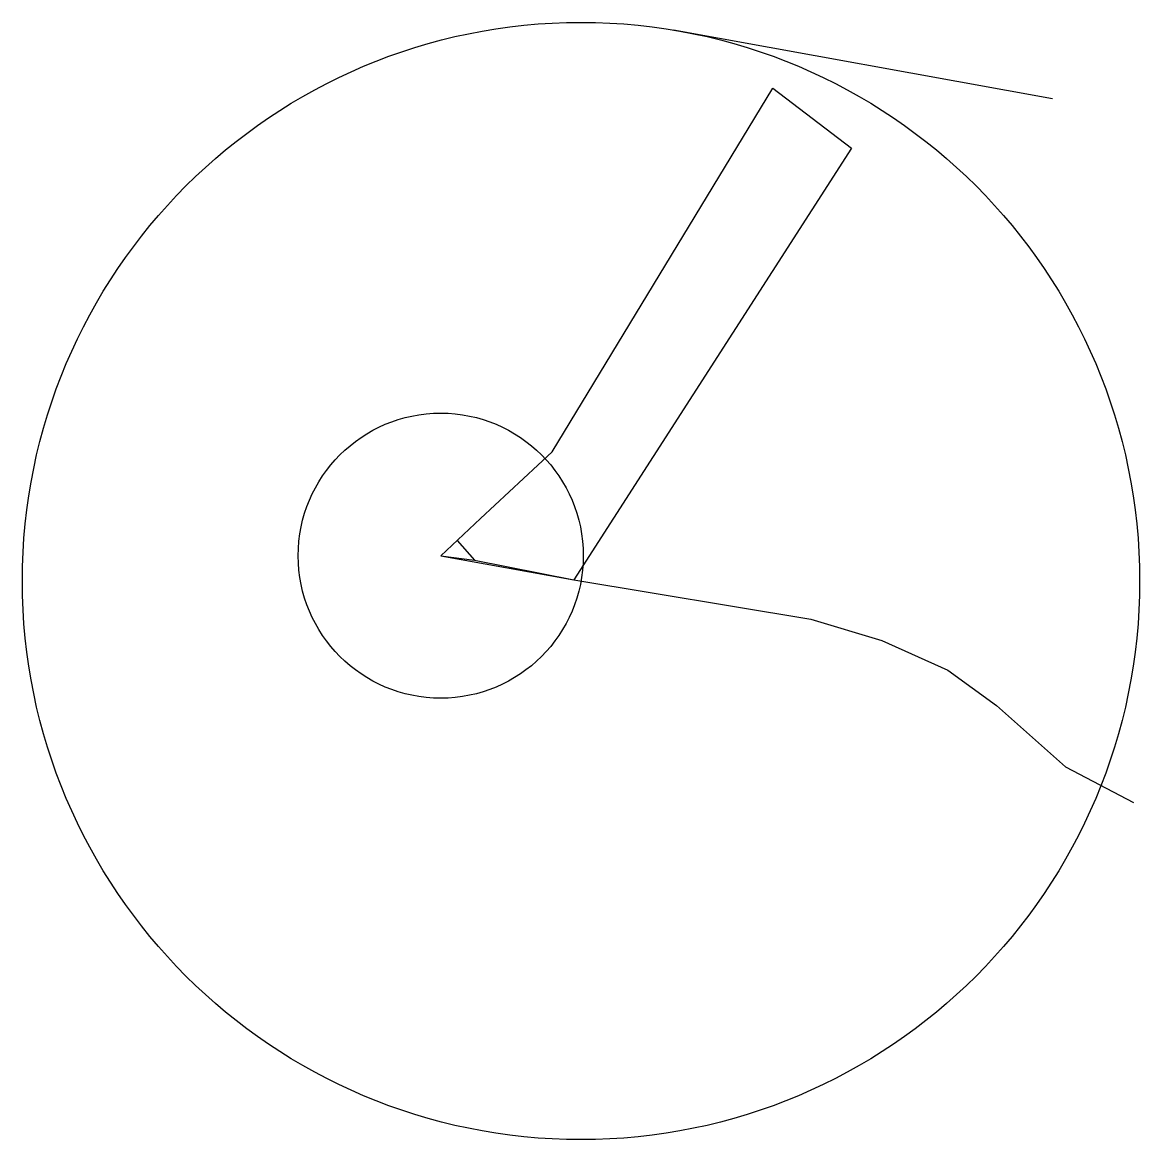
# Model space of a CAD drawing. Extents: x 551034 to 551092, y 1838806.1 to 1838864.1.
import ezdxf

# ---------------------------------------------------------------- set-up
doc = ezdxf.new("R2010")
doc.units = 0
doc.layers.add('Level 10', color=7, linetype='Continuous')
doc.layers.add('Level 31', color=7, linetype='Continuous')

msp = doc.modelspace()

# ---------------------------------------------------------------- linework, layer by layer
at = {"layer": 'Level 10'}
for p, q in [((551087.466, 1838860.131), (551067.802, 1838863.695)), ((551061.5, 1838841.804), (551072.96, 1838860.69)), ((551072.96, 1838860.69), (551077.04, 1838857.56)), ((551077.04, 1838857.56), (551062.63, 1838835.16)), ((551056.567, 1838837.209), (551057.46, 1838836.18)), ((551055.713, 1838836.414), (551062.63, 1838835.16))]:
    msp.add_line(p, q, dxfattribs=at)
msp.add_lwpolyline([(551055.713, 1838836.414), (551057.782, 1838838.34), (551061.5, 1838841.804)], dxfattribs=at)
for centre, radius in [((551062.996, 1838835.099), 29), ((551055.713, 1838836.414), 7.4)]:
    msp.add_circle(centre, radius, dxfattribs=at)
at = {"layer": 'Level 31'}
for p, q in [((551055.713, 1838836.414), (551057.46, 1838836.18)), ((551057.46, 1838836.18), (551062.63, 1838835.16))]:
    msp.add_line(p, q, dxfattribs=at)
msp.add_lwpolyline([(551062.63, 1838835.16), (551074.92, 1838833.12), (551078.61, 1838832.01), (551082.03, 1838830.47), (551084.56, 1838828.63), (551088.14, 1838825.45), (551091.68, 1838823.6)], dxfattribs=at)

doc.saveas('drawing.dxf')
